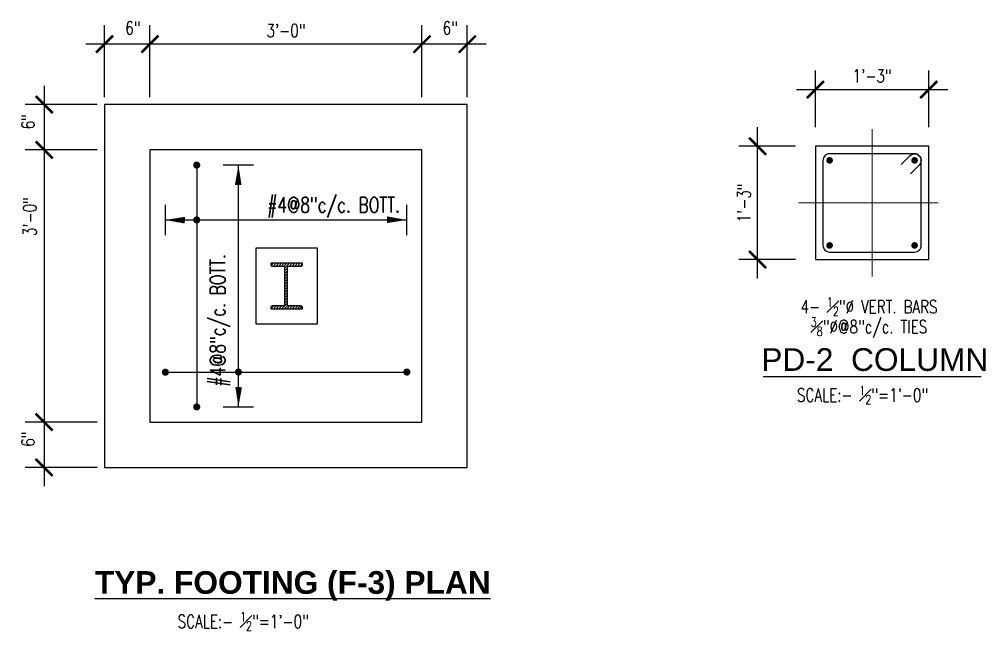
# Model space of a CAD drawing. Header units: inches. Extents: x 41285 to 57578, y -189 to 12305.
# Drawn here: x 53411.2 to 53539.1, y 10355.6 to 10436.5 of the extents above; entities that cross this region are included whole.
import ezdxf

# ---------------------------------------------------------------- set-up
doc = ezdxf.new("R2010")
doc.units = ezdxf.units.IN
doc.header["$LTSCALE"] = 30
doc.header["$MEASUREMENT"] = 0
doc.linetypes.add('CENTER', pattern=[2, 1.25, -0.25, 0.25, -0.25])
doc.linetypes.add('CENTER2', pattern=[1.125, 0.75, -0.125, 0.125, -0.125])
for name, color, linetype in [('A-TEXT-P', 242, 'Continuous'), ('COL', 4, 'Continuous'), ('COLUMN', 6, 'Continuous'), ('Grid line', 1, 'CENTER'), ('L', 2, 'Continuous'), ('PB', 3, 'Continuous'), ('Steel', 4, 'Continuous'), ('WALL', 7, 'Continuous')]:
    doc.layers.add(name, color=color, linetype=linetype)
doc.layers.add('GD', color=1, linetype='Continuous', lineweight=9)
doc.styles.add('1-2', font='simplex.shx', dxfattribs={"width": 0.75, "height": 1.75})
doc.styles.add('1-8', font='simplex.shx', dxfattribs={"width": 0.75, "height": 7})
doc.styles.add('16 scale', font='arial.ttf')
doc.dimstyles.new('1-2', dxfattribs={"dimtxt": 1.75, "dimasz": 2.25, "dimexe": 2.5, "dimexo": 1, "dimgap": 0.75, "dimtad": 1, "dimdec": 4, "dimzin": 3, "dimdsep": 46, "dimlunit": 4, "dimtxsty": '1-2', "dimblk": 'ARCHTICK', "dimcen": 0, "dimdle": 2.5, "dimclrd": 1, "dimclre": 1, "dimclrt": 2, "dimazin": 0, "dimtfac": 0.75, "dimtdec": 4, "dimtix": 1, "dimtmove": 2, "dimatfit": 3, "dimfxl": 0, "dimfrac": 1, "dimtolj": 1, "dimtzin": 1, "dimlwd": -1, "dimlwe": -1, "dimarcsym": 0})

# ---------------------------------------------------------------- blocks, each defined once
blk = doc.blocks.new('_ARCHTICK')
at = {"color": 0, "linetype": 'ByBlock', "const_width": 0.15}
blk.add_lwpolyline([(-0.5, -0.5), (0.5, 0.5)], dxfattribs=at)
blk = doc.blocks.new('*D253')
at = {"layer": 'DEFPOINTS', "color": 0, "transparency": 16777216}
for p in [(53508.88, 10419.71), (53514.88, 10419.71), (53514.88, 10404.71)]:
    blk.add_point(p, dxfattribs=at)
at = {"layer": 'L', "color": 1, "transparency": 16777216}
for p, q in [((53508.88, 10402.21), (53508.88, 10422.21)), ((53513.88, 10419.71), (53506.38, 10419.71)), ((53513.88, 10404.71), (53506.38, 10404.71))]:
    blk.add_line(p, q, dxfattribs=at)
at = {"layer": 'L', "color": 1, "transparency": 16777216, "xscale": 2.25, "yscale": 2.25, "zscale": 2.25}
for p, rotation in [((53508.88, 10419.71), 90), ((53508.88, 10404.71), 270)]:
    blk.add_blockref('_ARCHTICK', p, dxfattribs=dict(at, rotation=rotation))
at = {"layer": 'L', "color": 2, "transparency": 16777216, "insert": (53507.09, 10412.21), "char_height": 1.75, "attachment_point": 5, "rotation": 90, "style": '1-2'}
blk.add_mtext('\\A1;1\'-3"', dxfattribs=at)
blk = doc.blocks.new('*D254')
at = {"layer": 'DEFPOINTS', "color": 0, "transparency": 16777216}
for p in [(53531.54, 10427.21), (53516.54, 10421.21), (53531.54, 10421.21)]:
    blk.add_point(p, dxfattribs=at)
at = {"layer": 'L', "color": 1, "transparency": 16777216}
for p, q in [((53516.54, 10422.21), (53516.54, 10429.71)), ((53531.54, 10422.21), (53531.54, 10429.71)), ((53514.04, 10427.21), (53534.04, 10427.21))]:
    blk.add_line(p, q, dxfattribs=at)
at = {"layer": 'L', "color": 1, "transparency": 16777216, "xscale": 2.25, "yscale": 2.25, "zscale": 2.25, "rotation": 180}
blk.add_blockref('_ARCHTICK', (53516.54, 10427.21), dxfattribs=at)
at = {"layer": 'L', "color": 1, "transparency": 16777216, "xscale": 2.25, "yscale": 2.25, "zscale": 2.25}
blk.add_blockref('_ARCHTICK', (53531.54, 10427.21), dxfattribs=at)
at = {"layer": 'L', "color": 2, "transparency": 16777216, "insert": (53524.04, 10429), "char_height": 1.75, "attachment_point": 5, "style": '1-2'}
blk.add_mtext('\\A1;1\'-3"', dxfattribs=at)
blk = doc.blocks.new('*D259')
at = {"layer": 'DEFPOINTS', "color": 0, "transparency": 16777216}
for p in [(53422.47, 10383.21), (53414.47, 10377.21), (53422.47, 10377.21)]:
    blk.add_point(p, dxfattribs=at)
at = {"layer": 'L', "color": 1, "transparency": 16777216}
for p, q in [((53414.47, 10385.71), (53414.47, 10374.71)), ((53421.47, 10383.21), (53411.97, 10383.21)), ((53421.47, 10377.21), (53411.97, 10377.21))]:
    blk.add_line(p, q, dxfattribs=at)
at = {"layer": 'L', "color": 1, "transparency": 16777216, "xscale": 2.25, "yscale": 2.25, "zscale": 2.25}
for p, rotation in [((53414.47, 10383.21), 90), ((53414.47, 10377.21), 270)]:
    blk.add_blockref('_ARCHTICK', p, dxfattribs=dict(at, rotation=rotation))
at = {"layer": 'L', "color": 2, "transparency": 16777216, "insert": (53412.33, 10380.96), "char_height": 1.75, "attachment_point": 5, "rotation": 90, "style": '1-2'}
blk.add_mtext('\\A1;6"', dxfattribs=at)
blk = doc.blocks.new('*D260')
at = {"layer": 'DEFPOINTS', "color": 0, "transparency": 16777216}
for p in [(53422.47, 10419.21), (53414.47, 10383.21), (53422.47, 10383.21)]:
    blk.add_point(p, dxfattribs=at)
at = {"layer": 'L', "color": 1, "transparency": 16777216}
for p, q in [((53414.47, 10421.71), (53414.47, 10380.71)), ((53421.47, 10419.21), (53411.97, 10419.21)), ((53421.47, 10383.21), (53411.97, 10383.21))]:
    blk.add_line(p, q, dxfattribs=at)
at = {"layer": 'L', "color": 1, "transparency": 16777216, "xscale": 2.25, "yscale": 2.25, "zscale": 2.25}
for p, rotation in [((53414.47, 10419.21), 90), ((53414.47, 10383.21), 270)]:
    blk.add_blockref('_ARCHTICK', p, dxfattribs=dict(at, rotation=rotation))
at = {"layer": 'L', "color": 2, "transparency": 16777216, "insert": (53412.58, 10410.4), "char_height": 1.75, "attachment_point": 5, "rotation": 90, "style": '1-2'}
blk.add_mtext('\\A1;3\'-0"', dxfattribs=at)
blk = doc.blocks.new('*D261')
at = {"layer": 'DEFPOINTS', "color": 0, "transparency": 16777216}
for p in [(53422.47, 10425.21), (53414.47, 10419.21), (53422.47, 10419.21)]:
    blk.add_point(p, dxfattribs=at)
at = {"layer": 'L', "color": 1, "transparency": 16777216}
for p, q in [((53414.47, 10427.71), (53414.47, 10416.71)), ((53421.47, 10425.21), (53411.97, 10425.21)), ((53421.47, 10419.21), (53411.97, 10419.21))]:
    blk.add_line(p, q, dxfattribs=at)
at = {"layer": 'L', "color": 1, "transparency": 16777216, "xscale": 2.25, "yscale": 2.25, "zscale": 2.25}
for p, rotation in [((53414.47, 10425.21), 90), ((53414.47, 10419.21), 270)]:
    blk.add_blockref('_ARCHTICK', p, dxfattribs=dict(at, rotation=rotation))
at = {"layer": 'L', "color": 2, "transparency": 16777216, "insert": (53412.33, 10422.96), "char_height": 1.75, "attachment_point": 5, "rotation": 90, "style": '1-2'}
blk.add_mtext('\\A1;6"', dxfattribs=at)
blk = doc.blocks.new('*D262')
at = {"layer": 'DEFPOINTS', "color": 0, "transparency": 16777216}
for p in [(53422.47, 10433.21), (53422.47, 10425.21), (53428.47, 10425.21)]:
    blk.add_point(p, dxfattribs=at)
at = {"layer": 'L', "color": 1, "transparency": 16777216}
for p, q in [((53422.47, 10426.21), (53422.47, 10435.71)), ((53428.47, 10426.21), (53428.47, 10435.71)), ((53430.97, 10433.21), (53419.97, 10433.21))]:
    blk.add_line(p, q, dxfattribs=at)
at = {"layer": 'L', "color": 1, "transparency": 16777216, "xscale": 2.25, "yscale": 2.25, "zscale": 2.25, "rotation": 180}
blk.add_blockref('_ARCHTICK', (53422.47, 10433.21), dxfattribs=at)
at = {"layer": 'L', "color": 1, "transparency": 16777216, "xscale": 2.25, "yscale": 2.25, "zscale": 2.25}
blk.add_blockref('_ARCHTICK', (53428.47, 10433.21), dxfattribs=at)
at = {"layer": 'L', "color": 2, "transparency": 16777216, "insert": (53426.21, 10435.35), "char_height": 1.75, "attachment_point": 5, "style": '1-2'}
blk.add_mtext('\\A1;6"', dxfattribs=at)
blk = doc.blocks.new('*D263')
at = {"layer": 'DEFPOINTS', "color": 0, "transparency": 16777216}
for p in [(53428.47, 10433.21), (53428.47, 10425.21), (53464.47, 10425.21)]:
    blk.add_point(p, dxfattribs=at)
at = {"layer": 'L', "color": 1, "transparency": 16777216}
for p, q in [((53428.47, 10426.21), (53428.47, 10435.71)), ((53464.47, 10426.21), (53464.47, 10435.71)), ((53466.97, 10433.21), (53425.97, 10433.21))]:
    blk.add_line(p, q, dxfattribs=at)
at = {"layer": 'L', "color": 1, "transparency": 16777216, "xscale": 2.25, "yscale": 2.25, "zscale": 2.25, "rotation": 180}
blk.add_blockref('_ARCHTICK', (53428.47, 10433.21), dxfattribs=at)
at = {"layer": 'L', "color": 1, "transparency": 16777216, "xscale": 2.25, "yscale": 2.25, "zscale": 2.25}
blk.add_blockref('_ARCHTICK', (53464.47, 10433.21), dxfattribs=at)
at = {"layer": 'L', "color": 2, "transparency": 16777216, "insert": (53446.47, 10435), "char_height": 1.75, "attachment_point": 5, "style": '1-2'}
blk.add_mtext('\\A1;3\'-0"', dxfattribs=at)
blk = doc.blocks.new('*D264')
at = {"layer": 'DEFPOINTS', "color": 0, "transparency": 16777216}
for p in [(53464.47, 10433.21), (53464.47, 10425.21), (53470.47, 10425.21)]:
    blk.add_point(p, dxfattribs=at)
at = {"layer": 'L', "color": 1, "transparency": 16777216}
for p, q in [((53464.47, 10426.21), (53464.47, 10435.71)), ((53470.47, 10426.21), (53470.47, 10435.71)), ((53472.97, 10433.21), (53461.97, 10433.21))]:
    blk.add_line(p, q, dxfattribs=at)
at = {"layer": 'L', "color": 1, "transparency": 16777216, "xscale": 2.25, "yscale": 2.25, "zscale": 2.25, "rotation": 180}
blk.add_blockref('_ARCHTICK', (53464.47, 10433.21), dxfattribs=at)
at = {"layer": 'L', "color": 1, "transparency": 16777216, "xscale": 2.25, "yscale": 2.25, "zscale": 2.25}
blk.add_blockref('_ARCHTICK', (53470.47, 10433.21), dxfattribs=at)
at = {"layer": 'L', "color": 2, "transparency": 16777216, "insert": (53468.21, 10435.35), "char_height": 1.75, "attachment_point": 5, "style": '1-2'}
blk.add_mtext('\\A1;6"', dxfattribs=at)
blk = doc.blocks.new('A$C6FAA51F3')
at = {"layer": 'L', "color": 1}
blk.add_lwpolyline([(0, 0, 0, 0.875, 0), (0.03, 2.62, 0.875, 0.875, 0)], format="xyseb", dxfattribs=at)
at = {"layer": 'WALL', "color": 4}
blk.add_line((-2, 0), (2, 0), dxfattribs=at)
blk = doc.blocks.new('A$C48294E53')
at = {"layer": 'COLUMN', "color": 4}
blk.add_lwpolyline([(2.19, 7.62), (3.63, 7.62, -0.414214), (3.81, 7.44), (3.81, 2.53, -0.414214), (3.63, 2.35), (2.19, 2.35, 0.414214), (2, 2.16), (2, 1.97), (6.19, 1.97), (6.19, 2.16, 0.414214), (6, 2.35), (4.37, 2.35, -0.414214), (4.19, 2.53), (4.19, 7.44, -0.414214), (4.37, 7.62), (6, 7.62, 0.414214), (6.19, 7.81), (6.19, 8), (2, 8), (2, 7.81, 0.414214)], format="xyb", close=True, dxfattribs=at)
blk = doc.blocks.new('A$C0EAF4FF9')
at = {"layer": 'Grid line'}
h = blk.add_hatch(dxfattribs=at)
h.set_pattern_fill('_USER', color=256, scale=0.25, angle=45, style=0, pattern_type=0)
h.set_pattern_definition([(45, (0, 0), (-0.176777, 0.176777), [])])
edge = h.paths.add_edge_path()
edge.add_line((2.19, 7.72), (3.63, 7.72))
edge.add_arc((3.63, 7.53), 0.188, 0, 90, ccw=False)
edge.add_line((3.81, 7.53), (3.81, 2.62))
edge.add_arc((3.63, 2.62), 0.188, -90, 0, ccw=False)
edge.add_line((3.63, 2.44), (2.19, 2.44))
edge.add_arc((2.19, 2.25), 0.187, 90, 180)
edge.add_line((2, 2.25), (2, 2.06))
edge.add_line((2, 2.06), (6.19, 2.06))
edge.add_line((6.19, 2.06), (6.19, 2.25))
edge.add_arc((6, 2.25), 0.188, 0, 90)
edge.add_line((6, 2.44), (4.37, 2.44))
edge.add_arc((4.37, 2.62), 0.188, 180, 270, ccw=False)
edge.add_line((4.19, 2.62), (4.19, 7.53))
edge.add_arc((4.37, 7.53), 0.188, 90, 180, ccw=False)
edge.add_line((4.37, 7.72), (6, 7.72))
edge.add_arc((6, 7.9), 0.187, 270, 360)
edge.add_line((6.19, 7.9), (6.19, 8.09))
edge.add_line((6.19, 8.09), (2, 8.09))
edge.add_line((2, 8.09), (2, 7.9))
edge.add_arc((2.19, 7.9), 0.188, 180, 270)
blk.add_blockref('A$C48294E53', (0, 0.09), dxfattribs=at)

msp = doc.modelspace()

# ---------------------------------------------------------------- linework, layer by layer
at = {"layer": 'COL', "color": 5}
msp.add_lwpolyline([(53531.53727684, 10419.71039132), (53516.53727684, 10419.71039132), (53516.53727684, 10404.71039132), (53531.53727684, 10404.71039132), (53531.53727684, 10419.71039132)], dxfattribs=at)
at = {"layer": 'GD', "linetype": 'CENTER2', "ltscale": 5}
for p, q in [((53524.03727684, 10421.96039132), (53524.03727684, 10402.46039132)), ((53514.28727684, 10412.21039132), (53532.78727684, 10412.21039132))]:
    msp.add_line(p, q, dxfattribs=at)
at = {"layer": 'L', "color": 1}
for p, q in [((53440.1786625, 10385.21039132), (53440.1786625, 10417.21039132)), ((53430.46615304, 10409.95207537), (53462.46615304, 10409.95207537))]:
    msp.add_line(p, q, dxfattribs=at)
at = {"layer": 'L', "color": 4}
msp.add_line((53509.61736602, 10389.23887556), (53538.45718767, 10389.23887556), dxfattribs=at)
at = {"layer": 'L', "color": 1, "const_width": 0.46875}
for points in [[(53434.42253141, 10409.95207537, -1), (53434.89128141, 10409.95207537, -1)], [(53439.9442875, 10389.82777406, -1), (53440.4130375, 10389.82777406, -1)]]:
    msp.add_lwpolyline(points, format="xyb", close=True, dxfattribs=at)
at = {"layer": 'PB'}
msp.add_lwpolyline([(53442.46615304, 10396.19539132), (53450.65365304, 10396.19539132), (53450.65365304, 10406.22539132), (53442.46615304, 10406.22539132)], close=True, dxfattribs=at)
at = {"layer": 'Steel', "color": 3}
msp.add_lwpolyline([(53529.66227684, 10418.71039132), (53518.41227684, 10418.71039132, 0.4142135624), (53517.53727684, 10417.83539132), (53517.53727684, 10406.58539132, 0.4142135624), (53518.41227684, 10405.71039132), (53529.66227684, 10405.71039132, 0.4142135624), (53530.53727684, 10406.58539132), (53530.53727684, 10417.83539132, 0.4142135624)], format="xyb", close=True, dxfattribs=at)
at = {"layer": 'Steel', "const_width": 0.4375}
for points in [[(53518.19352684, 10417.83539132, 1), (53518.63102684, 10417.83539132, 1)], [(53529.44352684, 10417.83539132, 1), (53529.88102684, 10417.83539132, 1)], [(53518.19352684, 10406.58539132, 1), (53518.63102684, 10406.58539132, 1)], [(53529.44352684, 10406.58539132, 1), (53529.88102684, 10406.58539132, 1)]]:
    msp.add_lwpolyline(points, format="xyb", close=True, dxfattribs=at)
at = {"layer": 'Steel', "color": 3}
msp.add_lwpolyline([(53527.86881014, 10417.27936148), (53529.04355841, 10418.45410975, -1), (53530.28099528, 10417.21667288), (53529.106247, 10416.04192461)], format="xyb", dxfattribs=at)
at = {"layer": 'WALL', "color": 4}
for p, q in [((53434.65690641, 10417.21039132), (53434.65690641, 10385.21039132)), ((53430.46615304, 10389.82777406), (53462.46615304, 10389.82777406))]:
    msp.add_line(p, q, dxfattribs=at)
at = {"layer": 'WALL', "color": 3}
msp.add_lwpolyline([(53422.46615304, 10377.21039132), (53470.46615304, 10377.21039132), (53470.46615304, 10425.21039132), (53422.46615304, 10425.21039132)], close=True, dxfattribs=at)
at = {"layer": 'WALL', "color": 4}
msp.add_lwpolyline([(53428.46615304, 10383.21039132), (53464.46615304, 10383.21039132), (53464.46615304, 10419.21039132), (53428.46615304, 10419.21039132)], close=True, dxfattribs=at)
at = {"layer": 'WALL', "color": 4, "const_width": 0.46875}
for points in [[(53434.42253141, 10417.21039132, 1), (53434.89128141, 10417.21039132, 1)], [(53430.27262965, 10389.80478686, -1), (53430.74137965, 10389.80478686, -1)], [(53462.23177804, 10389.82777406, -1), (53462.70052804, 10389.82777406, -1)], [(53434.42253141, 10385.21039132, 1), (53434.89128141, 10385.21039132, 1)]]:
    msp.add_lwpolyline(points, format="xyb", close=True, dxfattribs=at)

# ---------------------------------------------------------------- block references
at = {"layer": 'Grid line'}
msp.add_blockref('A$C0EAF4FF9', (53442.46615304, 10396.1349298), dxfattribs=at)
at = {"layer": 'WALL'}
for p, rotation in [((53440.1786625, 10417.21039132), 180), ((53430.46615304, 10409.95207537), 270), ((53462.46615304, 10409.95207537), 90)]:
    msp.add_blockref('A$C6FAA51F3', p, dxfattribs=dict(at, rotation=rotation))
msp.add_blockref('A$C6FAA51F3', (53440.1786625, 10385.21039132), dxfattribs=at)

# ---------------------------------------------------------------- texts
at = {"layer": 'A-TEXT-P', "color": 4, "insert": (53509.37461597, 10392.98121112), "char_height": 3, "width": 863.7811566335, "attachment_point": 1, "style": '16 scale'}
msp.add_mtext('\\A1;PD-2  COLUMN  ', dxfattribs=at)
at = {"layer": 'A-TEXT-P', "color": 4, "insert": (53421.17823027, 10363.48652482), "char_height": 3, "attachment_point": 1, "style": '16 scale'}
msp.add_mtext_dynamic_manual_height_columns('{\\fArial|b1|i0|c0|p34;\\LTYP. FOOTING (F-3) PLAN }', width=863.7811566335, gutter_width=30, heights=[0], dxfattribs=at)
at = {"layer": 'L', "color": 2, "attachment_point": 5}
for s, insert, char_height, style in [('\\A1;#4@8"c/c. BOTT.', (53452.76258753, 10411.61628498), 2, '1-2'), ('\\A1;4- {\\H0.7x;\\S1#2;}"%%C VERT. BARS', (53523.63168293, 10398.47483038), 1.75, '1-8'), ('\\A1;{\\H0.7x;\\S3#8;}"%%C@8"c/c. TIES', (53523.63168293, 10395.7148409), 1.75, '1-8'), ('\\A1;SCALE:- {\\H0.7x;\\S1#2;}"=1\'-0"', (53522.77653765, 10386.78398732), 1.75, '1-8'), ('\\A1;SCALE:- {\\H0.7x;\\S1#2;}"=1\'-0"', (53440.81628367, 10356.83538475), 1.75, '1-8')]:
    msp.add_mtext(s, dxfattribs=dict(at, insert=insert, char_height=char_height, style=style))
at = {"layer": 'L', "color": 2, "insert": (53437.75291702, 10396.66449077), "char_height": 2, "attachment_point": 5, "rotation": 90, "style": '1-2'}
msp.add_mtext('\\A1;#4@8"c/c. BOTT.', dxfattribs=at)

# ---------------------------------------------------------------- dimensions: what is measured, and where the dimension line sits
at = {"layer": 'L'}
for base, p1, p2, picture, middle in [((53422.46615304, 10433.21039132), (53428.46615304, 10425.21039132), (53422.46615304, 10425.21039132), '*D262', (53426.21350683, 10435.3468175)), ((53464.46615304, 10433.21039132), (53470.46615304, 10425.21039132), (53464.46615304, 10425.21039132), '*D264', (53468.21350683, 10435.3468175))]:
    dim = msp.add_linear_dim(base=base, p1=p1, p2=p2, dimstyle='1-2', dxfattribs=at)
    dim.commit()
    dim.dimension.update_dxf_attribs({"geometry": picture, "text_midpoint": middle, "dimtype": 160})
dim = msp.add_linear_dim(base=(53428.46615304, 10433.21039132), p1=(53464.46615304, 10425.21039132), p2=(53428.46615304, 10425.21039132), dimstyle='1-2', dxfattribs=at)
dim.commit()
dim.dimension.update_dxf_attribs({"geometry": '*D263', "text_midpoint": (53446.46615304, 10435.00205798)})
for base, p1, p2, angle, picture, middle in [((53531.53727684, 10427.21039132), (53516.53727684, 10421.21039132), (53531.53727684, 10421.21039132), 180, '*D254', (53524.03727684, 10429.00205798)), ((53508.87989447, 10419.71039132), (53514.87989447, 10404.71039132), (53514.87989447, 10419.71039132), 270, '*D253', (53507.0882278, 10412.21039132))]:
    dim = msp.add_linear_dim(base=base, p1=p1, p2=p2, angle=angle, dimstyle='1-2', dxfattribs=at)
    dim.commit()
    dim.dimension.update_dxf_attribs({"geometry": picture, "text_midpoint": middle})
for base, p1, p2, picture, middle in [((53414.46615304, 10419.21039132), (53422.46615304, 10425.21039132), (53422.46615304, 10419.21039132), '*D261', (53412.32972686, 10422.95774511)), ((53414.46615304, 10383.21039132), (53422.46615304, 10419.21039132), (53422.46615304, 10383.21039132), '*D260', (53412.57826992, 10410.39683533)), ((53414.46615304, 10377.21039132), (53422.46615304, 10383.21039132), (53422.46615304, 10377.21039132), '*D259', (53412.32972686, 10380.95774511))]:
    dim = msp.add_linear_dim(base=base, p1=p1, p2=p2, angle=90, dimstyle='1-2', dxfattribs=at)
    dim.commit()
    dim.dimension.update_dxf_attribs({"geometry": picture, "text_midpoint": middle, "dimtype": 160})

doc.saveas('drawing.dxf')
